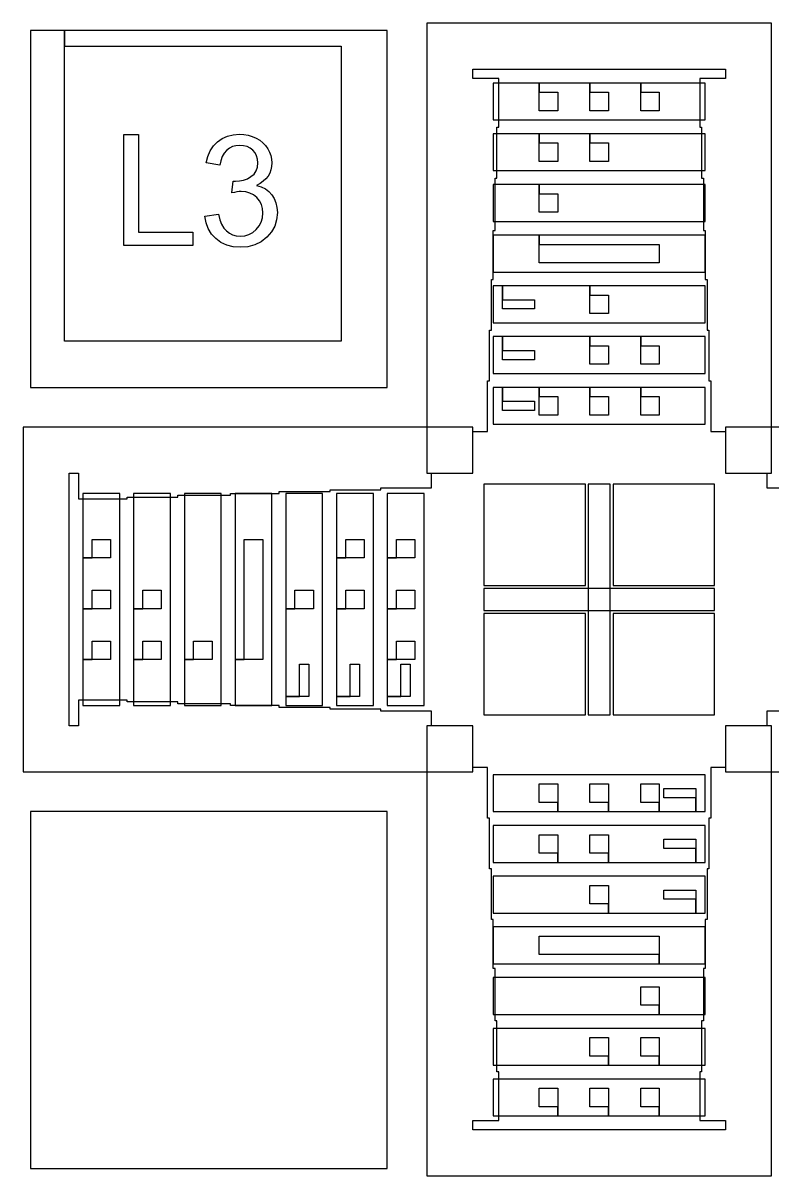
# Model space of a CAD drawing. Extents: x -45.2 to 45.2, y -25 to 2.
# Drawn here: x 43.5438 to 43.7471, y 0.4438 to 0.7563 of the extents above; entities that cross this region are included whole.
import ezdxf

# ---------------------------------------------------------------- set-up
doc = ezdxf.new("R2010")
doc.units = 0
doc.header["$MEASUREMENT"] = 0
doc.layers.add('FLOW', color=4, linetype='Continuous')
doc.layers.add('MARKS', color=1, linetype='Continuous')

# ---------------------------------------------------------------- blocks, each defined once
blk = doc.blocks.new('ALIGNRIGHT')
at = {"layer": 'FLOW', "linetype": 'Continuous'}
for points in [[(2.64675, 2.75625), (2.55325, 2.75625), (2.55325, 2.63425), (2.56575, 2.63425), (2.56575, 2.6455), (2.56975, 2.6455), (2.56975, 2.65925), (2.57025, 2.65925), (2.57025, 2.673), (2.57075, 2.673), (2.57075, 2.68675), (2.57125, 2.68675), (2.57125, 2.7), (2.57175, 2.7), (2.57175, 2.71425), (2.57225, 2.71425), (2.57225, 2.728), (2.57275, 2.728), (2.57275, 2.74125), (2.56575, 2.74125), (2.56575, 2.74375), (2.63425, 2.74375), (2.63425, 2.74125), (2.62725, 2.74125), (2.62725, 2.728), (2.62775, 2.728), (2.62775, 2.71425), (2.62825, 2.71425), (2.62825, 2.7), (2.62875, 2.7), (2.62875, 2.68675), (2.62925, 2.68675), (2.62925, 2.673), (2.62975, 2.673), (2.62975, 2.65925), (2.63025, 2.65925), (2.63025, 2.6455), (2.63425, 2.6455), (2.63425, 2.63425), (2.64675, 2.63425), (2.64675, 2.75625)], [(2.64675, 2.75625), (2.55325, 2.75625), (2.55325, 2.63425), (2.56575, 2.63425), (2.56575, 2.6455), (2.56975, 2.6455), (2.56975, 2.65925), (2.57025, 2.65925), (2.57025, 2.673), (2.57075, 2.673), (2.57075, 2.68675), (2.57125, 2.68675), (2.57125, 2.7), (2.57175, 2.7), (2.57175, 2.71425), (2.57225, 2.71425), (2.57225, 2.728), (2.57275, 2.728), (2.57275, 2.74125), (2.56575, 2.74125), (2.56575, 2.74375), (2.63425, 2.74375), (2.63425, 2.74125), (2.62725, 2.74125), (2.62725, 2.728), (2.62775, 2.728), (2.62775, 2.71425), (2.62825, 2.71425), (2.62825, 2.7), (2.62875, 2.7), (2.62875, 2.68675), (2.62925, 2.68675), (2.62925, 2.673), (2.62975, 2.673), (2.62975, 2.65925), (2.63025, 2.65925), (2.63025, 2.6455), (2.63425, 2.6455), (2.63425, 2.63425), (2.64675, 2.63425), (2.64675, 2.75625)], [(2.64675, 2.75625), (2.55325, 2.75625), (2.55325, 2.63425), (2.56575, 2.63425), (2.56575, 2.6455), (2.56975, 2.6455), (2.56975, 2.65925), (2.57025, 2.65925), (2.57025, 2.673), (2.57075, 2.673), (2.57075, 2.68675), (2.57125, 2.68675), (2.57125, 2.7), (2.57175, 2.7), (2.57175, 2.71425), (2.57225, 2.71425), (2.57225, 2.728), (2.57275, 2.728), (2.57275, 2.74125), (2.56575, 2.74125), (2.56575, 2.74375), (2.63425, 2.74375), (2.63425, 2.74125), (2.62725, 2.74125), (2.62725, 2.728), (2.62775, 2.728), (2.62775, 2.71425), (2.62825, 2.71425), (2.62825, 2.7), (2.62875, 2.7), (2.62875, 2.68675), (2.62925, 2.68675), (2.62925, 2.673), (2.62975, 2.673), (2.62975, 2.65925), (2.63025, 2.65925), (2.63025, 2.6455), (2.63425, 2.6455), (2.63425, 2.63425), (2.64675, 2.63425), (2.64675, 2.75625)], [(2.44375, 2.55325), (2.56575, 2.55325), (2.56575, 2.56575), (2.5545, 2.56575), (2.5545, 2.56975), (2.54075, 2.56975), (2.54075, 2.57025), (2.527, 2.57025), (2.527, 2.57075), (2.51325, 2.57075), (2.51325, 2.57125), (2.5, 2.57125), (2.5, 2.57175), (2.48575, 2.57175), (2.48575, 2.57225), (2.472, 2.57225), (2.472, 2.57275), (2.45875, 2.57275), (2.45875, 2.56575), (2.45625, 2.56575), (2.45625, 2.63425), (2.45875, 2.63425), (2.45875, 2.62725), (2.472, 2.62725), (2.472, 2.62775), (2.48575, 2.62775), (2.48575, 2.62825), (2.5, 2.62825), (2.5, 2.62875), (2.51325, 2.62875), (2.51325, 2.62925), (2.527, 2.62925), (2.527, 2.62975), (2.54075, 2.62975), (2.54075, 2.63025), (2.5545, 2.63025), (2.5545, 2.63425), (2.56575, 2.63425), (2.56575, 2.64675), (2.44375, 2.64675), (2.44375, 2.55325)], [(2.44375, 2.55325), (2.56575, 2.55325), (2.56575, 2.56575), (2.5545, 2.56575), (2.5545, 2.56975), (2.54075, 2.56975), (2.54075, 2.57025), (2.527, 2.57025), (2.527, 2.57075), (2.51325, 2.57075), (2.51325, 2.57125), (2.5, 2.57125), (2.5, 2.57175), (2.48575, 2.57175), (2.48575, 2.57225), (2.472, 2.57225), (2.472, 2.57275), (2.45875, 2.57275), (2.45875, 2.56575), (2.45625, 2.56575), (2.45625, 2.63425), (2.45875, 2.63425), (2.45875, 2.62725), (2.472, 2.62725), (2.472, 2.62775), (2.48575, 2.62775), (2.48575, 2.62825), (2.5, 2.62825), (2.5, 2.62875), (2.51325, 2.62875), (2.51325, 2.62925), (2.527, 2.62925), (2.527, 2.62975), (2.54075, 2.62975), (2.54075, 2.63025), (2.5545, 2.63025), (2.5545, 2.63425), (2.56575, 2.63425), (2.56575, 2.64675), (2.44375, 2.64675), (2.44375, 2.55325)], [(2.44375, 2.55325), (2.56575, 2.55325), (2.56575, 2.56575), (2.5545, 2.56575), (2.5545, 2.56975), (2.54075, 2.56975), (2.54075, 2.57025), (2.527, 2.57025), (2.527, 2.57075), (2.51325, 2.57075), (2.51325, 2.57125), (2.5, 2.57125), (2.5, 2.57175), (2.48575, 2.57175), (2.48575, 2.57225), (2.472, 2.57225), (2.472, 2.57275), (2.45875, 2.57275), (2.45875, 2.56575), (2.45625, 2.56575), (2.45625, 2.63425), (2.45875, 2.63425), (2.45875, 2.62725), (2.472, 2.62725), (2.472, 2.62775), (2.48575, 2.62775), (2.48575, 2.62825), (2.5, 2.62825), (2.5, 2.62875), (2.51325, 2.62875), (2.51325, 2.62925), (2.527, 2.62925), (2.527, 2.62975), (2.54075, 2.62975), (2.54075, 2.63025), (2.5545, 2.63025), (2.5545, 2.63425), (2.56575, 2.63425), (2.56575, 2.64675), (2.44375, 2.64675), (2.44375, 2.55325)], [(2.597, 2.56875), (2.603, 2.56875), (2.603, 2.63125), (2.597, 2.63125), (2.597, 2.56875)], [(2.597, 2.56875), (2.603, 2.56875), (2.603, 2.63125), (2.597, 2.63125), (2.597, 2.56875)], [(2.597, 2.56875), (2.603, 2.56875), (2.603, 2.63125), (2.597, 2.63125), (2.597, 2.56875)], [(2.56875, 2.597), (2.63125, 2.597), (2.63125, 2.603), (2.56875, 2.603), (2.56875, 2.597)], [(2.56875, 2.597), (2.63125, 2.597), (2.63125, 2.603), (2.56875, 2.603), (2.56875, 2.597)], [(2.56875, 2.597), (2.63125, 2.597), (2.63125, 2.603), (2.56875, 2.603), (2.56875, 2.597)], [(2.64675, 2.44375), (2.64675, 2.56575), (2.63425, 2.56575), (2.63425, 2.5545), (2.63025, 2.5545), (2.63025, 2.54075), (2.62975, 2.54075), (2.62975, 2.527), (2.62925, 2.527), (2.62925, 2.51325), (2.62875, 2.51325), (2.62875, 2.5), (2.62825, 2.5), (2.62825, 2.48575), (2.62775, 2.48575), (2.62775, 2.472), (2.62725, 2.472), (2.62725, 2.45875), (2.63425, 2.45875), (2.63425, 2.45625), (2.56575, 2.45625), (2.56575, 2.45875), (2.57275, 2.45875), (2.57275, 2.472), (2.57225, 2.472), (2.57225, 2.48575), (2.57175, 2.48575), (2.57175, 2.5), (2.57125, 2.5), (2.57125, 2.51325), (2.57075, 2.51325), (2.57075, 2.527), (2.57025, 2.527), (2.57025, 2.54075), (2.56975, 2.54075), (2.56975, 2.5545), (2.56575, 2.5545), (2.56575, 2.56575), (2.55325, 2.56575), (2.55325, 2.44375), (2.64675, 2.44375)], [(2.64675, 2.44375), (2.64675, 2.56575), (2.63425, 2.56575), (2.63425, 2.5545), (2.63025, 2.5545), (2.63025, 2.54075), (2.62975, 2.54075), (2.62975, 2.527), (2.62925, 2.527), (2.62925, 2.51325), (2.62875, 2.51325), (2.62875, 2.5), (2.62825, 2.5), (2.62825, 2.48575), (2.62775, 2.48575), (2.62775, 2.472), (2.62725, 2.472), (2.62725, 2.45875), (2.63425, 2.45875), (2.63425, 2.45625), (2.56575, 2.45625), (2.56575, 2.45875), (2.57275, 2.45875), (2.57275, 2.472), (2.57225, 2.472), (2.57225, 2.48575), (2.57175, 2.48575), (2.57175, 2.5), (2.57125, 2.5), (2.57125, 2.51325), (2.57075, 2.51325), (2.57075, 2.527), (2.57025, 2.527), (2.57025, 2.54075), (2.56975, 2.54075), (2.56975, 2.5545), (2.56575, 2.5545), (2.56575, 2.56575), (2.55325, 2.56575), (2.55325, 2.44375), (2.64675, 2.44375)], [(2.64675, 2.44375), (2.64675, 2.56575), (2.63425, 2.56575), (2.63425, 2.5545), (2.63025, 2.5545), (2.63025, 2.54075), (2.62975, 2.54075), (2.62975, 2.527), (2.62925, 2.527), (2.62925, 2.51325), (2.62875, 2.51325), (2.62875, 2.5), (2.62825, 2.5), (2.62825, 2.48575), (2.62775, 2.48575), (2.62775, 2.472), (2.62725, 2.472), (2.62725, 2.45875), (2.63425, 2.45875), (2.63425, 2.45625), (2.56575, 2.45625), (2.56575, 2.45875), (2.57275, 2.45875), (2.57275, 2.472), (2.57225, 2.472), (2.57225, 2.48575), (2.57175, 2.48575), (2.57175, 2.5), (2.57125, 2.5), (2.57125, 2.51325), (2.57075, 2.51325), (2.57075, 2.527), (2.57025, 2.527), (2.57025, 2.54075), (2.56975, 2.54075), (2.56975, 2.5545), (2.56575, 2.5545), (2.56575, 2.56575), (2.55325, 2.56575), (2.55325, 2.44375), (2.64675, 2.44375)]]:
    blk.add_lwpolyline(points, close=True, dxfattribs=at)
for points in [[(2.75625, 2.64675), (2.63425, 2.64675), (2.63425, 2.63425), (2.6455, 2.63425), (2.6455, 2.63025), (2.65925, 2.63025)], [(2.65925, 2.56975), (2.6455, 2.56975), (2.6455, 2.56575), (2.63425, 2.56575), (2.63425, 2.55325), (2.75625, 2.55325)], [(2.75625, 2.64675), (2.63425, 2.64675), (2.63425, 2.63425), (2.6455, 2.63425), (2.6455, 2.63025), (2.65925, 2.63025)], [(2.65925, 2.56975), (2.6455, 2.56975), (2.6455, 2.56575), (2.63425, 2.56575), (2.63425, 2.55325), (2.75625, 2.55325)], [(2.75625, 2.64675), (2.63425, 2.64675), (2.63425, 2.63425), (2.6455, 2.63425), (2.6455, 2.63025), (2.65925, 2.63025)], [(2.65925, 2.56975), (2.6455, 2.56975), (2.6455, 2.56575), (2.63425, 2.56575), (2.63425, 2.55325), (2.75625, 2.55325)]]:
    blk.add_lwpolyline(points, dxfattribs=at)
at = {"layer": 'MARKS', "linetype": 'Continuous'}
for points in [[(2.44575, 2.75425), (2.44575, 2.6575), (2.5425, 2.6575), (2.5425, 2.75425), (2.455, 2.75425), (2.455, 2.75), (2.53, 2.75), (2.53, 2.67), (2.455, 2.67), (2.455, 2.75425), (2.44575, 2.75425)], [(2.44575, 2.75425), (2.44575, 2.6575), (2.5425, 2.6575), (2.5425, 2.75425), (2.455, 2.75425), (2.455, 2.75), (2.53, 2.75), (2.53, 2.67), (2.455, 2.67), (2.455, 2.75425), (2.44575, 2.75425)], [(2.44575, 2.75425), (2.44575, 2.6575), (2.5425, 2.6575), (2.5425, 2.75425), (2.455, 2.75425), (2.455, 2.75), (2.53, 2.75), (2.53, 2.67), (2.455, 2.67), (2.455, 2.75425), (2.44575, 2.75425)], [(2.57125, 2.74), (2.57125, 2.73), (2.62875, 2.73), (2.62875, 2.74), (2.61125, 2.74), (2.61125, 2.7375), (2.61625, 2.7375), (2.61625, 2.7325), (2.61125, 2.7325), (2.61125, 2.74), (2.5975, 2.74), (2.5975, 2.7375), (2.6025, 2.7375), (2.6025, 2.7325), (2.5975, 2.7325), (2.5975, 2.74), (2.58375, 2.74), (2.58375, 2.7375), (2.58875, 2.7375), (2.58875, 2.7325), (2.58375, 2.7325), (2.58375, 2.74), (2.57125, 2.74)], [(2.57125, 2.74), (2.57125, 2.73), (2.62875, 2.73), (2.62875, 2.74), (2.61125, 2.74), (2.61125, 2.7375), (2.61625, 2.7375), (2.61625, 2.7325), (2.61125, 2.7325), (2.61125, 2.74), (2.5975, 2.74), (2.5975, 2.7375), (2.6025, 2.7375), (2.6025, 2.7325), (2.5975, 2.7325), (2.5975, 2.74), (2.58375, 2.74), (2.58375, 2.7375), (2.58875, 2.7375), (2.58875, 2.7325), (2.58375, 2.7325), (2.58375, 2.74), (2.57125, 2.74)], [(2.57125, 2.74), (2.57125, 2.73), (2.62875, 2.73), (2.62875, 2.74), (2.61125, 2.74), (2.61125, 2.7375), (2.61625, 2.7375), (2.61625, 2.7325), (2.61125, 2.7325), (2.61125, 2.74), (2.5975, 2.74), (2.5975, 2.7375), (2.6025, 2.7375), (2.6025, 2.7325), (2.5975, 2.7325), (2.5975, 2.74), (2.58375, 2.74), (2.58375, 2.7375), (2.58875, 2.7375), (2.58875, 2.7325), (2.58375, 2.7325), (2.58375, 2.74), (2.57125, 2.74)], [(2.471069, 2.696), (2.471069, 2.726), (2.475039, 2.726), (2.475039, 2.69954), (2.489814, 2.69954), (2.489814, 2.696), (2.471069, 2.696)], [(2.471069, 2.696), (2.471069, 2.726), (2.475039, 2.726), (2.475039, 2.69954), (2.489814, 2.69954), (2.489814, 2.696), (2.471069, 2.696)], [(2.493067, 2.703919), (2.496751, 2.70441), (2.497119, 2.702937), (2.49759, 2.701709), (2.498183, 2.700686), (2.4989, 2.699888), (2.499698, 2.699274), (2.500598, 2.698844), (2.50156, 2.698598), (2.502624, 2.698517), (2.503872, 2.698619), (2.505018, 2.698967), (2.506062, 2.699519), (2.507003, 2.700317), (2.507781, 2.701259), (2.508354, 2.702323), (2.508681, 2.703489), (2.508804, 2.704778), (2.508681, 2.705986), (2.508374, 2.707091), (2.507863, 2.708073), (2.507147, 2.708953), (2.506246, 2.709669), (2.505264, 2.710181), (2.504138, 2.710488), (2.502931, 2.710611), (2.502358, 2.71057), (2.501744, 2.710508), (2.501069, 2.710365), (2.500332, 2.710201), (2.500741, 2.713435), (2.500905, 2.713414), (2.501069, 2.713394), (2.501212, 2.713394), (2.501335, 2.713394), (2.502481, 2.713455), (2.503565, 2.713701), (2.504589, 2.714069), (2.505571, 2.714622), (2.506389, 2.715317), (2.506983, 2.716177), (2.507331, 2.7172), (2.507453, 2.718407), (2.507351, 2.719369), (2.507106, 2.720249), (2.506676, 2.721047), (2.506082, 2.721763), (2.505346, 2.722336), (2.504507, 2.722746), (2.503565, 2.722991), (2.502542, 2.723094), (2.501498, 2.722991), (2.500557, 2.722746), (2.499718, 2.722316), (2.498961, 2.721743), (2.498306, 2.720965), (2.497774, 2.720045), (2.497385, 2.718939), (2.497119, 2.717691), (2.493436, 2.718346), (2.493865, 2.720085), (2.494541, 2.72162), (2.4954, 2.72295), (2.496505, 2.724076), (2.497774, 2.724956), (2.499186, 2.725611), (2.500741, 2.725979), (2.50246, 2.726122), (2.503647, 2.72604), (2.504814, 2.725856), (2.505919, 2.725508), (2.506983, 2.725058), (2.507945, 2.724485), (2.508804, 2.72381), (2.50952, 2.723053), (2.510134, 2.722193), (2.510605, 2.721252), (2.510953, 2.720311), (2.511157, 2.719328), (2.511239, 2.718326), (2.511157, 2.717364), (2.510973, 2.716463), (2.510646, 2.715604), (2.510196, 2.714785), (2.509602, 2.714028), (2.508886, 2.713353), (2.508047, 2.712759), (2.507106, 2.712248), (2.508354, 2.711839), (2.509459, 2.711286), (2.510421, 2.71057), (2.511239, 2.70969), (2.511874, 2.708667), (2.512344, 2.707521), (2.51261, 2.706252), (2.512713, 2.70486), (2.512529, 2.702957), (2.511996, 2.701218), (2.511096, 2.699622), (2.509848, 2.698189), (2.508313, 2.696982), (2.506594, 2.696143), (2.504691, 2.695632), (2.502604, 2.695468), (2.5007, 2.695612), (2.498981, 2.69604), (2.497426, 2.696777), (2.496035, 2.697821), (2.494868, 2.699069), (2.493988, 2.700522), (2.493374, 2.702118), (2.493067, 2.703919)], [(2.493067, 2.703919), (2.496751, 2.70441), (2.497119, 2.702937), (2.49759, 2.701709), (2.498183, 2.700686), (2.4989, 2.699888), (2.499698, 2.699274), (2.500598, 2.698844), (2.50156, 2.698598), (2.502624, 2.698517), (2.503872, 2.698619), (2.505018, 2.698967), (2.506062, 2.699519), (2.507003, 2.700317), (2.507781, 2.701259), (2.508354, 2.702323), (2.508681, 2.703489), (2.508804, 2.704778), (2.508681, 2.705986), (2.508374, 2.707091), (2.507863, 2.708073), (2.507147, 2.708953), (2.506246, 2.709669), (2.505264, 2.710181), (2.504138, 2.710488), (2.502931, 2.710611), (2.502358, 2.71057), (2.501744, 2.710508), (2.501069, 2.710365), (2.500332, 2.710201), (2.500741, 2.713435), (2.500905, 2.713414), (2.501069, 2.713394), (2.501212, 2.713394), (2.501335, 2.713394), (2.502481, 2.713455), (2.503565, 2.713701), (2.504589, 2.714069), (2.505571, 2.714622), (2.506389, 2.715317), (2.506983, 2.716177), (2.507331, 2.7172), (2.507453, 2.718407), (2.507351, 2.719369), (2.507106, 2.720249), (2.506676, 2.721047), (2.506082, 2.721763), (2.505346, 2.722336), (2.504507, 2.722746), (2.503565, 2.722991), (2.502542, 2.723094), (2.501498, 2.722991), (2.500557, 2.722746), (2.499718, 2.722316), (2.498961, 2.721743), (2.498306, 2.720965), (2.497774, 2.720045), (2.497385, 2.718939), (2.497119, 2.717691), (2.493436, 2.718346), (2.493865, 2.720085), (2.494541, 2.72162), (2.4954, 2.72295), (2.496505, 2.724076), (2.497774, 2.724956), (2.499186, 2.725611), (2.500741, 2.725979), (2.50246, 2.726122), (2.503647, 2.72604), (2.504814, 2.725856), (2.505919, 2.725508), (2.506983, 2.725058), (2.507945, 2.724485), (2.508804, 2.72381), (2.50952, 2.723053), (2.510134, 2.722193), (2.510605, 2.721252), (2.510953, 2.720311), (2.511157, 2.719328), (2.511239, 2.718326), (2.511157, 2.717364), (2.510973, 2.716463), (2.510646, 2.715604), (2.510196, 2.714785), (2.509602, 2.714028), (2.508886, 2.713353), (2.508047, 2.712759), (2.507106, 2.712248), (2.508354, 2.711839), (2.509459, 2.711286), (2.510421, 2.71057), (2.511239, 2.70969), (2.511874, 2.708667), (2.512344, 2.707521), (2.51261, 2.706252), (2.512713, 2.70486), (2.512529, 2.702957), (2.511996, 2.701218), (2.511096, 2.699622), (2.509848, 2.698189), (2.508313, 2.696982), (2.506594, 2.696143), (2.504691, 2.695632), (2.502604, 2.695468), (2.5007, 2.695612), (2.498981, 2.69604), (2.497426, 2.696777), (2.496035, 2.697821), (2.494868, 2.699069), (2.493988, 2.700522), (2.493374, 2.702118), (2.493067, 2.703919)], [(2.57125, 2.72625), (2.57125, 2.71625), (2.62875, 2.71625), (2.62875, 2.72625), (2.5975, 2.72625), (2.5975, 2.72375), (2.6025, 2.72375), (2.6025, 2.71875), (2.5975, 2.71875), (2.5975, 2.72625), (2.58375, 2.72625), (2.58375, 2.72375), (2.58875, 2.72375), (2.58875, 2.71875), (2.58375, 2.71875), (2.58375, 2.72625), (2.57125, 2.72625)], [(2.57125, 2.72625), (2.57125, 2.71625), (2.62875, 2.71625), (2.62875, 2.72625), (2.5975, 2.72625), (2.5975, 2.72375), (2.6025, 2.72375), (2.6025, 2.71875), (2.5975, 2.71875), (2.5975, 2.72625), (2.58375, 2.72625), (2.58375, 2.72375), (2.58875, 2.72375), (2.58875, 2.71875), (2.58375, 2.71875), (2.58375, 2.72625), (2.57125, 2.72625)], [(2.57125, 2.72625), (2.57125, 2.71625), (2.62875, 2.71625), (2.62875, 2.72625), (2.5975, 2.72625), (2.5975, 2.72375), (2.6025, 2.72375), (2.6025, 2.71875), (2.5975, 2.71875), (2.5975, 2.72625), (2.58375, 2.72625), (2.58375, 2.72375), (2.58875, 2.72375), (2.58875, 2.71875), (2.58375, 2.71875), (2.58375, 2.72625), (2.57125, 2.72625)], [(2.57125, 2.7125), (2.57125, 2.7025), (2.62875, 2.7025), (2.62875, 2.7125), (2.58375, 2.7125), (2.58375, 2.71), (2.58875, 2.71), (2.58875, 2.705), (2.58375, 2.705), (2.58375, 2.7125), (2.57125, 2.7125)], [(2.57125, 2.7125), (2.57125, 2.7025), (2.62875, 2.7025), (2.62875, 2.7125), (2.58375, 2.7125), (2.58375, 2.71), (2.58875, 2.71), (2.58875, 2.705), (2.58375, 2.705), (2.58375, 2.7125), (2.57125, 2.7125)], [(2.57125, 2.7125), (2.57125, 2.7025), (2.62875, 2.7025), (2.62875, 2.7125), (2.58375, 2.7125), (2.58375, 2.71), (2.58875, 2.71), (2.58875, 2.705), (2.58375, 2.705), (2.58375, 2.7125), (2.57125, 2.7125)], [(2.57125, 2.69875), (2.57125, 2.68875), (2.62875, 2.68875), (2.62875, 2.69875), (2.58375, 2.69875), (2.58375, 2.69625), (2.61625, 2.69625), (2.61625, 2.69125), (2.58375, 2.69125), (2.58375, 2.69875), (2.57125, 2.69875)], [(2.57125, 2.69875), (2.57125, 2.68875), (2.62875, 2.68875), (2.62875, 2.69875), (2.58375, 2.69875), (2.58375, 2.69625), (2.61625, 2.69625), (2.61625, 2.69125), (2.58375, 2.69125), (2.58375, 2.69875), (2.57125, 2.69875)], [(2.57125, 2.69875), (2.57125, 2.68875), (2.62875, 2.68875), (2.62875, 2.69875), (2.58375, 2.69875), (2.58375, 2.69625), (2.61625, 2.69625), (2.61625, 2.69125), (2.58375, 2.69125), (2.58375, 2.69875), (2.57125, 2.69875)], [(2.57125, 2.685), (2.57125, 2.675), (2.62875, 2.675), (2.62875, 2.685), (2.5975, 2.685), (2.5975, 2.6825), (2.6025, 2.6825), (2.6025, 2.6775), (2.5975, 2.6775), (2.5975, 2.685), (2.57375, 2.685), (2.57375, 2.68125), (2.5825, 2.68125), (2.5825, 2.67875), (2.57375, 2.67875), (2.57375, 2.685), (2.57125, 2.685)], [(2.57125, 2.685), (2.57125, 2.675), (2.62875, 2.675), (2.62875, 2.685), (2.5975, 2.685), (2.5975, 2.6825), (2.6025, 2.6825), (2.6025, 2.6775), (2.5975, 2.6775), (2.5975, 2.685), (2.57375, 2.685), (2.57375, 2.68125), (2.5825, 2.68125), (2.5825, 2.67875), (2.57375, 2.67875), (2.57375, 2.685), (2.57125, 2.685)], [(2.57125, 2.685), (2.57125, 2.675), (2.62875, 2.675), (2.62875, 2.685), (2.5975, 2.685), (2.5975, 2.6825), (2.6025, 2.6825), (2.6025, 2.6775), (2.5975, 2.6775), (2.5975, 2.685), (2.57375, 2.685), (2.57375, 2.68125), (2.5825, 2.68125), (2.5825, 2.67875), (2.57375, 2.67875), (2.57375, 2.685), (2.57125, 2.685)], [(2.57125, 2.67125), (2.57125, 2.66125), (2.62875, 2.66125), (2.62875, 2.67125), (2.61125, 2.67125), (2.61125, 2.66875), (2.61625, 2.66875), (2.61625, 2.66375), (2.61125, 2.66375), (2.61125, 2.67125), (2.5975, 2.67125), (2.5975, 2.66875), (2.6025, 2.66875), (2.6025, 2.66375), (2.5975, 2.66375), (2.5975, 2.67125), (2.57375, 2.67125), (2.57375, 2.6675), (2.5825, 2.6675), (2.5825, 2.665), (2.57375, 2.665), (2.57375, 2.67125), (2.57125, 2.67125)], [(2.57125, 2.67125), (2.57125, 2.66125), (2.62875, 2.66125), (2.62875, 2.67125), (2.61125, 2.67125), (2.61125, 2.66875), (2.61625, 2.66875), (2.61625, 2.66375), (2.61125, 2.66375), (2.61125, 2.67125), (2.5975, 2.67125), (2.5975, 2.66875), (2.6025, 2.66875), (2.6025, 2.66375), (2.5975, 2.66375), (2.5975, 2.67125), (2.57375, 2.67125), (2.57375, 2.6675), (2.5825, 2.6675), (2.5825, 2.665), (2.57375, 2.665), (2.57375, 2.67125), (2.57125, 2.67125)], [(2.57125, 2.67125), (2.57125, 2.66125), (2.62875, 2.66125), (2.62875, 2.67125), (2.61125, 2.67125), (2.61125, 2.66875), (2.61625, 2.66875), (2.61625, 2.66375), (2.61125, 2.66375), (2.61125, 2.67125), (2.5975, 2.67125), (2.5975, 2.66875), (2.6025, 2.66875), (2.6025, 2.66375), (2.5975, 2.66375), (2.5975, 2.67125), (2.57375, 2.67125), (2.57375, 2.6675), (2.5825, 2.6675), (2.5825, 2.665), (2.57375, 2.665), (2.57375, 2.67125), (2.57125, 2.67125)], [(2.57125, 2.6575), (2.57125, 2.6475), (2.62875, 2.6475), (2.62875, 2.6575), (2.61125, 2.6575), (2.61125, 2.655), (2.61625, 2.655), (2.61625, 2.65), (2.61125, 2.65), (2.61125, 2.6575), (2.5975, 2.6575), (2.5975, 2.655), (2.6025, 2.655), (2.6025, 2.65), (2.5975, 2.65), (2.5975, 2.6575), (2.58375, 2.6575), (2.58375, 2.655), (2.58875, 2.655), (2.58875, 2.65), (2.58375, 2.65), (2.58375, 2.6575), (2.57375, 2.6575), (2.57375, 2.65375), (2.5825, 2.65375), (2.5825, 2.65125), (2.57375, 2.65125), (2.57375, 2.6575), (2.57125, 2.6575)], [(2.57125, 2.6575), (2.57125, 2.6475), (2.62875, 2.6475), (2.62875, 2.6575), (2.61125, 2.6575), (2.61125, 2.655), (2.61625, 2.655), (2.61625, 2.65), (2.61125, 2.65), (2.61125, 2.6575), (2.5975, 2.6575), (2.5975, 2.655), (2.6025, 2.655), (2.6025, 2.65), (2.5975, 2.65), (2.5975, 2.6575), (2.58375, 2.6575), (2.58375, 2.655), (2.58875, 2.655), (2.58875, 2.65), (2.58375, 2.65), (2.58375, 2.6575), (2.57375, 2.6575), (2.57375, 2.65375), (2.5825, 2.65375), (2.5825, 2.65125), (2.57375, 2.65125), (2.57375, 2.6575), (2.57125, 2.6575)], [(2.57125, 2.6575), (2.57125, 2.6475), (2.62875, 2.6475), (2.62875, 2.6575), (2.61125, 2.6575), (2.61125, 2.655), (2.61625, 2.655), (2.61625, 2.65), (2.61125, 2.65), (2.61125, 2.6575), (2.5975, 2.6575), (2.5975, 2.655), (2.6025, 2.655), (2.6025, 2.65), (2.5975, 2.65), (2.5975, 2.6575), (2.58375, 2.6575), (2.58375, 2.655), (2.58875, 2.655), (2.58875, 2.65), (2.58375, 2.65), (2.58375, 2.6575), (2.57375, 2.6575), (2.57375, 2.65375), (2.5825, 2.65375), (2.5825, 2.65125), (2.57375, 2.65125), (2.57375, 2.6575), (2.57125, 2.6575)], [(2.56875, 2.60375), (2.59625, 2.60375), (2.59625, 2.63125), (2.56875, 2.63125), (2.56875, 2.60375)], [(2.56875, 2.60375), (2.59625, 2.60375), (2.59625, 2.63125), (2.56875, 2.63125), (2.56875, 2.60375)], [(2.56875, 2.60375), (2.59625, 2.60375), (2.59625, 2.63125), (2.56875, 2.63125), (2.56875, 2.60375)], [(2.60375, 2.60375), (2.63125, 2.60375), (2.63125, 2.63125), (2.60375, 2.63125), (2.60375, 2.60375)], [(2.60375, 2.60375), (2.63125, 2.60375), (2.63125, 2.63125), (2.60375, 2.63125), (2.60375, 2.60375)], [(2.60375, 2.60375), (2.63125, 2.60375), (2.63125, 2.63125), (2.60375, 2.63125), (2.60375, 2.60375)], [(2.46, 2.57125), (2.47, 2.57125), (2.47, 2.62875), (2.46, 2.62875), (2.46, 2.61125), (2.4625, 2.61125), (2.4625, 2.61625), (2.4675, 2.61625), (2.4675, 2.61125), (2.46, 2.61125), (2.46, 2.5975), (2.4625, 2.5975), (2.4625, 2.6025), (2.4675, 2.6025), (2.4675, 2.5975), (2.46, 2.5975), (2.46, 2.58375), (2.4625, 2.58375), (2.4625, 2.58875), (2.4675, 2.58875), (2.4675, 2.58375), (2.46, 2.58375), (2.46, 2.57125)], [(2.46, 2.57125), (2.47, 2.57125), (2.47, 2.62875), (2.46, 2.62875), (2.46, 2.61125), (2.4625, 2.61125), (2.4625, 2.61625), (2.4675, 2.61625), (2.4675, 2.61125), (2.46, 2.61125), (2.46, 2.5975), (2.4625, 2.5975), (2.4625, 2.6025), (2.4675, 2.6025), (2.4675, 2.5975), (2.46, 2.5975), (2.46, 2.58375), (2.4625, 2.58375), (2.4625, 2.58875), (2.4675, 2.58875), (2.4675, 2.58375), (2.46, 2.58375), (2.46, 2.57125)], [(2.46, 2.57125), (2.47, 2.57125), (2.47, 2.62875), (2.46, 2.62875), (2.46, 2.61125), (2.4625, 2.61125), (2.4625, 2.61625), (2.4675, 2.61625), (2.4675, 2.61125), (2.46, 2.61125), (2.46, 2.5975), (2.4625, 2.5975), (2.4625, 2.6025), (2.4675, 2.6025), (2.4675, 2.5975), (2.46, 2.5975), (2.46, 2.58375), (2.4625, 2.58375), (2.4625, 2.58875), (2.4675, 2.58875), (2.4675, 2.58375), (2.46, 2.58375), (2.46, 2.57125)], [(2.47375, 2.57125), (2.48375, 2.57125), (2.48375, 2.62875), (2.47375, 2.62875), (2.47375, 2.5975), (2.47625, 2.5975), (2.47625, 2.6025), (2.48125, 2.6025), (2.48125, 2.5975), (2.47375, 2.5975), (2.47375, 2.58375), (2.47625, 2.58375), (2.47625, 2.58875), (2.48125, 2.58875), (2.48125, 2.58375), (2.47375, 2.58375), (2.47375, 2.57125)], [(2.47375, 2.57125), (2.48375, 2.57125), (2.48375, 2.62875), (2.47375, 2.62875), (2.47375, 2.5975), (2.47625, 2.5975), (2.47625, 2.6025), (2.48125, 2.6025), (2.48125, 2.5975), (2.47375, 2.5975), (2.47375, 2.58375), (2.47625, 2.58375), (2.47625, 2.58875), (2.48125, 2.58875), (2.48125, 2.58375), (2.47375, 2.58375), (2.47375, 2.57125)], [(2.47375, 2.57125), (2.48375, 2.57125), (2.48375, 2.62875), (2.47375, 2.62875), (2.47375, 2.5975), (2.47625, 2.5975), (2.47625, 2.6025), (2.48125, 2.6025), (2.48125, 2.5975), (2.47375, 2.5975), (2.47375, 2.58375), (2.47625, 2.58375), (2.47625, 2.58875), (2.48125, 2.58875), (2.48125, 2.58375), (2.47375, 2.58375), (2.47375, 2.57125)], [(2.4875, 2.57125), (2.4975, 2.57125), (2.4975, 2.62875), (2.4875, 2.62875), (2.4875, 2.58375), (2.49, 2.58375), (2.49, 2.58875), (2.495, 2.58875), (2.495, 2.58375), (2.4875, 2.58375), (2.4875, 2.57125)], [(2.4875, 2.57125), (2.4975, 2.57125), (2.4975, 2.62875), (2.4875, 2.62875), (2.4875, 2.58375), (2.49, 2.58375), (2.49, 2.58875), (2.495, 2.58875), (2.495, 2.58375), (2.4875, 2.58375), (2.4875, 2.57125)], [(2.4875, 2.57125), (2.4975, 2.57125), (2.4975, 2.62875), (2.4875, 2.62875), (2.4875, 2.58375), (2.49, 2.58375), (2.49, 2.58875), (2.495, 2.58875), (2.495, 2.58375), (2.4875, 2.58375), (2.4875, 2.57125)], [(2.50125, 2.57125), (2.51125, 2.57125), (2.51125, 2.62875), (2.50125, 2.62875), (2.50125, 2.58375), (2.50375, 2.58375), (2.50375, 2.61625), (2.50875, 2.61625), (2.50875, 2.58375), (2.50125, 2.58375), (2.50125, 2.57125)], [(2.50125, 2.57125), (2.51125, 2.57125), (2.51125, 2.62875), (2.50125, 2.62875), (2.50125, 2.58375), (2.50375, 2.58375), (2.50375, 2.61625), (2.50875, 2.61625), (2.50875, 2.58375), (2.50125, 2.58375), (2.50125, 2.57125)], [(2.50125, 2.57125), (2.51125, 2.57125), (2.51125, 2.62875), (2.50125, 2.62875), (2.50125, 2.58375), (2.50375, 2.58375), (2.50375, 2.61625), (2.50875, 2.61625), (2.50875, 2.58375), (2.50125, 2.58375), (2.50125, 2.57125)], [(2.515, 2.57125), (2.525, 2.57125), (2.525, 2.62875), (2.515, 2.62875), (2.515, 2.5975), (2.5175, 2.5975), (2.5175, 2.6025), (2.5225, 2.6025), (2.5225, 2.5975), (2.515, 2.5975), (2.515, 2.57375), (2.51875, 2.57375), (2.51875, 2.5825), (2.52125, 2.5825), (2.52125, 2.57375), (2.515, 2.57375), (2.515, 2.57125)], [(2.515, 2.57125), (2.525, 2.57125), (2.525, 2.62875), (2.515, 2.62875), (2.515, 2.5975), (2.5175, 2.5975), (2.5175, 2.6025), (2.5225, 2.6025), (2.5225, 2.5975), (2.515, 2.5975), (2.515, 2.57375), (2.51875, 2.57375), (2.51875, 2.5825), (2.52125, 2.5825), (2.52125, 2.57375), (2.515, 2.57375), (2.515, 2.57125)], [(2.515, 2.57125), (2.525, 2.57125), (2.525, 2.62875), (2.515, 2.62875), (2.515, 2.5975), (2.5175, 2.5975), (2.5175, 2.6025), (2.5225, 2.6025), (2.5225, 2.5975), (2.515, 2.5975), (2.515, 2.57375), (2.51875, 2.57375), (2.51875, 2.5825), (2.52125, 2.5825), (2.52125, 2.57375), (2.515, 2.57375), (2.515, 2.57125)], [(2.52875, 2.57125), (2.53875, 2.57125), (2.53875, 2.62875), (2.52875, 2.62875), (2.52875, 2.61125), (2.53125, 2.61125), (2.53125, 2.61625), (2.53625, 2.61625), (2.53625, 2.61125), (2.52875, 2.61125), (2.52875, 2.5975), (2.53125, 2.5975), (2.53125, 2.6025), (2.53625, 2.6025), (2.53625, 2.5975), (2.52875, 2.5975), (2.52875, 2.57375), (2.5325, 2.57375), (2.5325, 2.5825), (2.535, 2.5825), (2.535, 2.57375), (2.52875, 2.57375), (2.52875, 2.57125)], [(2.52875, 2.57125), (2.53875, 2.57125), (2.53875, 2.62875), (2.52875, 2.62875), (2.52875, 2.61125), (2.53125, 2.61125), (2.53125, 2.61625), (2.53625, 2.61625), (2.53625, 2.61125), (2.52875, 2.61125), (2.52875, 2.5975), (2.53125, 2.5975), (2.53125, 2.6025), (2.53625, 2.6025), (2.53625, 2.5975), (2.52875, 2.5975), (2.52875, 2.57375), (2.5325, 2.57375), (2.5325, 2.5825), (2.535, 2.5825), (2.535, 2.57375), (2.52875, 2.57375), (2.52875, 2.57125)], [(2.52875, 2.57125), (2.53875, 2.57125), (2.53875, 2.62875), (2.52875, 2.62875), (2.52875, 2.61125), (2.53125, 2.61125), (2.53125, 2.61625), (2.53625, 2.61625), (2.53625, 2.61125), (2.52875, 2.61125), (2.52875, 2.5975), (2.53125, 2.5975), (2.53125, 2.6025), (2.53625, 2.6025), (2.53625, 2.5975), (2.52875, 2.5975), (2.52875, 2.57375), (2.5325, 2.57375), (2.5325, 2.5825), (2.535, 2.5825), (2.535, 2.57375), (2.52875, 2.57375), (2.52875, 2.57125)], [(2.5425, 2.57125), (2.5525, 2.57125), (2.5525, 2.62875), (2.5425, 2.62875), (2.5425, 2.61125), (2.545, 2.61125), (2.545, 2.61625), (2.55, 2.61625), (2.55, 2.61125), (2.5425, 2.61125), (2.5425, 2.5975), (2.545, 2.5975), (2.545, 2.6025), (2.55, 2.6025), (2.55, 2.5975), (2.5425, 2.5975), (2.5425, 2.58375), (2.545, 2.58375), (2.545, 2.58875), (2.55, 2.58875), (2.55, 2.58375), (2.5425, 2.58375), (2.5425, 2.57375), (2.54625, 2.57375), (2.54625, 2.5825), (2.54875, 2.5825), (2.54875, 2.57375), (2.5425, 2.57375), (2.5425, 2.57125)], [(2.5425, 2.57125), (2.5525, 2.57125), (2.5525, 2.62875), (2.5425, 2.62875), (2.5425, 2.61125), (2.545, 2.61125), (2.545, 2.61625), (2.55, 2.61625), (2.55, 2.61125), (2.5425, 2.61125), (2.5425, 2.5975), (2.545, 2.5975), (2.545, 2.6025), (2.55, 2.6025), (2.55, 2.5975), (2.5425, 2.5975), (2.5425, 2.58375), (2.545, 2.58375), (2.545, 2.58875), (2.55, 2.58875), (2.55, 2.58375), (2.5425, 2.58375), (2.5425, 2.57375), (2.54625, 2.57375), (2.54625, 2.5825), (2.54875, 2.5825), (2.54875, 2.57375), (2.5425, 2.57375), (2.5425, 2.57125)], [(2.5425, 2.57125), (2.5525, 2.57125), (2.5525, 2.62875), (2.5425, 2.62875), (2.5425, 2.61125), (2.545, 2.61125), (2.545, 2.61625), (2.55, 2.61625), (2.55, 2.61125), (2.5425, 2.61125), (2.5425, 2.5975), (2.545, 2.5975), (2.545, 2.6025), (2.55, 2.6025), (2.55, 2.5975), (2.5425, 2.5975), (2.5425, 2.58375), (2.545, 2.58375), (2.545, 2.58875), (2.55, 2.58875), (2.55, 2.58375), (2.5425, 2.58375), (2.5425, 2.57375), (2.54625, 2.57375), (2.54625, 2.5825), (2.54875, 2.5825), (2.54875, 2.57375), (2.5425, 2.57375), (2.5425, 2.57125)], [(2.56875, 2.56875), (2.59625, 2.56875), (2.59625, 2.59625), (2.56875, 2.59625), (2.56875, 2.56875)], [(2.56875, 2.56875), (2.59625, 2.56875), (2.59625, 2.59625), (2.56875, 2.59625), (2.56875, 2.56875)], [(2.56875, 2.56875), (2.59625, 2.56875), (2.59625, 2.59625), (2.56875, 2.59625), (2.56875, 2.56875)], [(2.60375, 2.56875), (2.63125, 2.56875), (2.63125, 2.59625), (2.60375, 2.59625), (2.60375, 2.56875)], [(2.60375, 2.56875), (2.63125, 2.56875), (2.63125, 2.59625), (2.60375, 2.59625), (2.60375, 2.56875)], [(2.60375, 2.56875), (2.63125, 2.56875), (2.63125, 2.59625), (2.60375, 2.59625), (2.60375, 2.56875)], [(2.62875, 2.5425), (2.62875, 2.5525), (2.57125, 2.5525), (2.57125, 2.5425), (2.58875, 2.5425), (2.58875, 2.545), (2.58375, 2.545), (2.58375, 2.55), (2.58875, 2.55), (2.58875, 2.5425), (2.6025, 2.5425), (2.6025, 2.545), (2.5975, 2.545), (2.5975, 2.55), (2.6025, 2.55), (2.6025, 2.5425), (2.61625, 2.5425), (2.61625, 2.545), (2.61125, 2.545), (2.61125, 2.55), (2.61625, 2.55), (2.61625, 2.5425), (2.62625, 2.5425), (2.62625, 2.54625), (2.6175, 2.54625), (2.6175, 2.54875), (2.62625, 2.54875), (2.62625, 2.5425), (2.62875, 2.5425)], [(2.62875, 2.5425), (2.62875, 2.5525), (2.57125, 2.5525), (2.57125, 2.5425), (2.58875, 2.5425), (2.58875, 2.545), (2.58375, 2.545), (2.58375, 2.55), (2.58875, 2.55), (2.58875, 2.5425), (2.6025, 2.5425), (2.6025, 2.545), (2.5975, 2.545), (2.5975, 2.55), (2.6025, 2.55), (2.6025, 2.5425), (2.61625, 2.5425), (2.61625, 2.545), (2.61125, 2.545), (2.61125, 2.55), (2.61625, 2.55), (2.61625, 2.5425), (2.62625, 2.5425), (2.62625, 2.54625), (2.6175, 2.54625), (2.6175, 2.54875), (2.62625, 2.54875), (2.62625, 2.5425), (2.62875, 2.5425)], [(2.62875, 2.5425), (2.62875, 2.5525), (2.57125, 2.5525), (2.57125, 2.5425), (2.58875, 2.5425), (2.58875, 2.545), (2.58375, 2.545), (2.58375, 2.55), (2.58875, 2.55), (2.58875, 2.5425), (2.6025, 2.5425), (2.6025, 2.545), (2.5975, 2.545), (2.5975, 2.55), (2.6025, 2.55), (2.6025, 2.5425), (2.61625, 2.5425), (2.61625, 2.545), (2.61125, 2.545), (2.61125, 2.55), (2.61625, 2.55), (2.61625, 2.5425), (2.62625, 2.5425), (2.62625, 2.54625), (2.6175, 2.54625), (2.6175, 2.54875), (2.62625, 2.54875), (2.62625, 2.5425), (2.62875, 2.5425)], [(2.44575, 2.44575), (2.5425, 2.44575), (2.5425, 2.5425), (2.44575, 2.5425), (2.44575, 2.44575)], [(2.44575, 2.44575), (2.5425, 2.44575), (2.5425, 2.5425), (2.44575, 2.5425), (2.44575, 2.44575)], [(2.44575, 2.44575), (2.5425, 2.44575), (2.5425, 2.5425), (2.44575, 2.5425), (2.44575, 2.44575)], [(2.62875, 2.52875), (2.62875, 2.53875), (2.57125, 2.53875), (2.57125, 2.52875), (2.58875, 2.52875), (2.58875, 2.53125), (2.58375, 2.53125), (2.58375, 2.53625), (2.58875, 2.53625), (2.58875, 2.52875), (2.6025, 2.52875), (2.6025, 2.53125), (2.5975, 2.53125), (2.5975, 2.53625), (2.6025, 2.53625), (2.6025, 2.52875), (2.62625, 2.52875), (2.62625, 2.5325), (2.6175, 2.5325), (2.6175, 2.535), (2.62625, 2.535), (2.62625, 2.52875), (2.62875, 2.52875)], [(2.62875, 2.52875), (2.62875, 2.53875), (2.57125, 2.53875), (2.57125, 2.52875), (2.58875, 2.52875), (2.58875, 2.53125), (2.58375, 2.53125), (2.58375, 2.53625), (2.58875, 2.53625), (2.58875, 2.52875), (2.6025, 2.52875), (2.6025, 2.53125), (2.5975, 2.53125), (2.5975, 2.53625), (2.6025, 2.53625), (2.6025, 2.52875), (2.62625, 2.52875), (2.62625, 2.5325), (2.6175, 2.5325), (2.6175, 2.535), (2.62625, 2.535), (2.62625, 2.52875), (2.62875, 2.52875)], [(2.62875, 2.52875), (2.62875, 2.53875), (2.57125, 2.53875), (2.57125, 2.52875), (2.58875, 2.52875), (2.58875, 2.53125), (2.58375, 2.53125), (2.58375, 2.53625), (2.58875, 2.53625), (2.58875, 2.52875), (2.6025, 2.52875), (2.6025, 2.53125), (2.5975, 2.53125), (2.5975, 2.53625), (2.6025, 2.53625), (2.6025, 2.52875), (2.62625, 2.52875), (2.62625, 2.5325), (2.6175, 2.5325), (2.6175, 2.535), (2.62625, 2.535), (2.62625, 2.52875), (2.62875, 2.52875)], [(2.62875, 2.515), (2.62875, 2.525), (2.57125, 2.525), (2.57125, 2.515), (2.6025, 2.515), (2.6025, 2.5175), (2.5975, 2.5175), (2.5975, 2.5225), (2.6025, 2.5225), (2.6025, 2.515), (2.62625, 2.515), (2.62625, 2.51875), (2.6175, 2.51875), (2.6175, 2.52125), (2.62625, 2.52125), (2.62625, 2.515), (2.62875, 2.515)], [(2.62875, 2.515), (2.62875, 2.525), (2.57125, 2.525), (2.57125, 2.515), (2.6025, 2.515), (2.6025, 2.5175), (2.5975, 2.5175), (2.5975, 2.5225), (2.6025, 2.5225), (2.6025, 2.515), (2.62625, 2.515), (2.62625, 2.51875), (2.6175, 2.51875), (2.6175, 2.52125), (2.62625, 2.52125), (2.62625, 2.515), (2.62875, 2.515)], [(2.62875, 2.515), (2.62875, 2.525), (2.57125, 2.525), (2.57125, 2.515), (2.6025, 2.515), (2.6025, 2.5175), (2.5975, 2.5175), (2.5975, 2.5225), (2.6025, 2.5225), (2.6025, 2.515), (2.62625, 2.515), (2.62625, 2.51875), (2.6175, 2.51875), (2.6175, 2.52125), (2.62625, 2.52125), (2.62625, 2.515), (2.62875, 2.515)], [(2.62875, 2.50125), (2.62875, 2.51125), (2.57125, 2.51125), (2.57125, 2.50125), (2.61625, 2.50125), (2.61625, 2.50375), (2.58375, 2.50375), (2.58375, 2.50875), (2.61625, 2.50875), (2.61625, 2.50125), (2.62875, 2.50125)], [(2.62875, 2.50125), (2.62875, 2.51125), (2.57125, 2.51125), (2.57125, 2.50125), (2.61625, 2.50125), (2.61625, 2.50375), (2.58375, 2.50375), (2.58375, 2.50875), (2.61625, 2.50875), (2.61625, 2.50125), (2.62875, 2.50125)], [(2.62875, 2.50125), (2.62875, 2.51125), (2.57125, 2.51125), (2.57125, 2.50125), (2.61625, 2.50125), (2.61625, 2.50375), (2.58375, 2.50375), (2.58375, 2.50875), (2.61625, 2.50875), (2.61625, 2.50125), (2.62875, 2.50125)], [(2.62875, 2.4875), (2.62875, 2.4975), (2.57125, 2.4975), (2.57125, 2.4875), (2.61625, 2.4875), (2.61625, 2.49), (2.61125, 2.49), (2.61125, 2.495), (2.61625, 2.495), (2.61625, 2.4875), (2.62875, 2.4875)], [(2.62875, 2.4875), (2.62875, 2.4975), (2.57125, 2.4975), (2.57125, 2.4875), (2.61625, 2.4875), (2.61625, 2.49), (2.61125, 2.49), (2.61125, 2.495), (2.61625, 2.495), (2.61625, 2.4875), (2.62875, 2.4875)], [(2.62875, 2.4875), (2.62875, 2.4975), (2.57125, 2.4975), (2.57125, 2.4875), (2.61625, 2.4875), (2.61625, 2.49), (2.61125, 2.49), (2.61125, 2.495), (2.61625, 2.495), (2.61625, 2.4875), (2.62875, 2.4875)], [(2.62875, 2.47375), (2.62875, 2.48375), (2.57125, 2.48375), (2.57125, 2.47375), (2.6025, 2.47375), (2.6025, 2.47625), (2.5975, 2.47625), (2.5975, 2.48125), (2.6025, 2.48125), (2.6025, 2.47375), (2.61625, 2.47375), (2.61625, 2.47625), (2.61125, 2.47625), (2.61125, 2.48125), (2.61625, 2.48125), (2.61625, 2.47375), (2.62875, 2.47375)], [(2.62875, 2.47375), (2.62875, 2.48375), (2.57125, 2.48375), (2.57125, 2.47375), (2.6025, 2.47375), (2.6025, 2.47625), (2.5975, 2.47625), (2.5975, 2.48125), (2.6025, 2.48125), (2.6025, 2.47375), (2.61625, 2.47375), (2.61625, 2.47625), (2.61125, 2.47625), (2.61125, 2.48125), (2.61625, 2.48125), (2.61625, 2.47375), (2.62875, 2.47375)], [(2.62875, 2.47375), (2.62875, 2.48375), (2.57125, 2.48375), (2.57125, 2.47375), (2.6025, 2.47375), (2.6025, 2.47625), (2.5975, 2.47625), (2.5975, 2.48125), (2.6025, 2.48125), (2.6025, 2.47375), (2.61625, 2.47375), (2.61625, 2.47625), (2.61125, 2.47625), (2.61125, 2.48125), (2.61625, 2.48125), (2.61625, 2.47375), (2.62875, 2.47375)], [(2.62875, 2.46), (2.62875, 2.47), (2.57125, 2.47), (2.57125, 2.46), (2.58875, 2.46), (2.58875, 2.4625), (2.58375, 2.4625), (2.58375, 2.4675), (2.58875, 2.4675), (2.58875, 2.46), (2.6025, 2.46), (2.6025, 2.4625), (2.5975, 2.4625), (2.5975, 2.4675), (2.6025, 2.4675), (2.6025, 2.46), (2.61625, 2.46), (2.61625, 2.4625), (2.61125, 2.4625), (2.61125, 2.4675), (2.61625, 2.4675), (2.61625, 2.46), (2.62875, 2.46)], [(2.62875, 2.46), (2.62875, 2.47), (2.57125, 2.47), (2.57125, 2.46), (2.58875, 2.46), (2.58875, 2.4625), (2.58375, 2.4625), (2.58375, 2.4675), (2.58875, 2.4675), (2.58875, 2.46), (2.6025, 2.46), (2.6025, 2.4625), (2.5975, 2.4625), (2.5975, 2.4675), (2.6025, 2.4675), (2.6025, 2.46), (2.61625, 2.46), (2.61625, 2.4625), (2.61125, 2.4625), (2.61125, 2.4675), (2.61625, 2.4675), (2.61625, 2.46), (2.62875, 2.46)], [(2.62875, 2.46), (2.62875, 2.47), (2.57125, 2.47), (2.57125, 2.46), (2.58875, 2.46), (2.58875, 2.4625), (2.58375, 2.4625), (2.58375, 2.4675), (2.58875, 2.4675), (2.58875, 2.46), (2.6025, 2.46), (2.6025, 2.4625), (2.5975, 2.4625), (2.5975, 2.4675), (2.6025, 2.4675), (2.6025, 2.46), (2.61625, 2.46), (2.61625, 2.4625), (2.61125, 2.4625), (2.61125, 2.4675), (2.61625, 2.4675), (2.61625, 2.46), (2.62875, 2.46)]]:
    blk.add_lwpolyline(points, close=True, dxfattribs=at)

msp = doc.modelspace()

# ---------------------------------------------------------------- block references
msp.add_blockref('ALIGNRIGHT', (41.1, -2))

doc.saveas('drawing.dxf')
